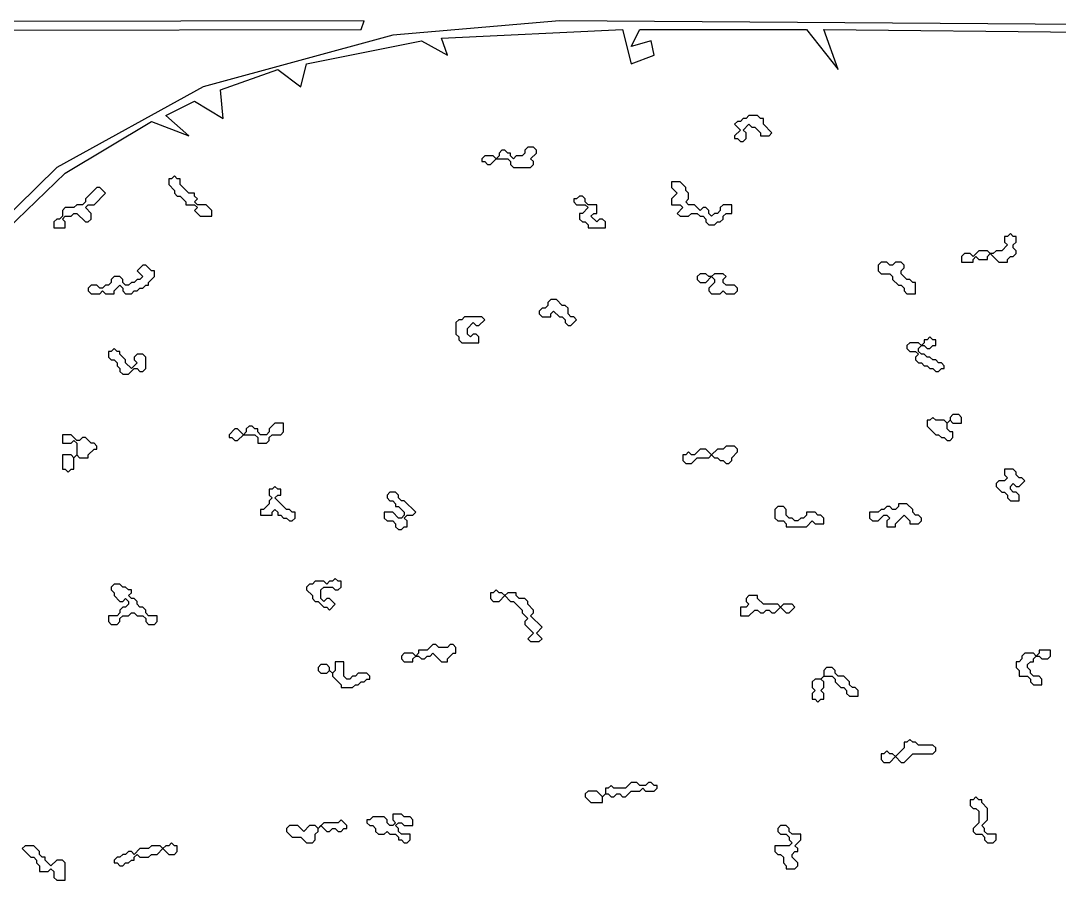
# Model space of a CAD drawing. Extents: x 17 to 323, y -435 to -5.
# Drawn here: x 209.45 to 245.6, y -77.7 to -47.8 of the extents above; entities that cross this region are included whole.
import ezdxf

# ---------------------------------------------------------------- set-up
doc = ezdxf.new("R2010")
doc.units = 0

msp = doc.modelspace()

# ---------------------------------------------------------------- linework, layer by layer
at = {"layer": 'CONTOURS'}
for p, q in [((221.4, -47.8), (174.3, -47.9)), ((221.3, -48.1), (221.4, -47.8)), ((228.2, -47.8), (222.4, -48.3)), ((255.6, -48), (228.2, -47.8)), ((180.5, -48.2), (221.3, -48.1)), ((222.4, -48.3), (215.8, -50.1)), ((224.1, -48.4), (230.4, -48.1)), ((224.3, -49), (224.1, -48.4)), ((230.4, -48.1), (230.7, -49.3)), ((230.7, -48.7), (231, -48.1)), ((231, -48.1), (236.8, -48.1)), ((236.8, -48.1), (237.9, -49.5)), ((237.9, -49.5), (237.4, -48.1)), ((237.4, -48.1), (255.5, -48.3)), ((219.4, -49.3), (223.4, -48.5)), ((223.4, -48.5), (224.3, -49)), ((231.4, -48.5), (230.7, -48.7)), ((231.5, -49), (231.4, -48.5)), ((230.7, -49.3), (231.5, -49)), ((216.4, -50.2), (218.4, -49.5)), ((218.4, -49.5), (219.2, -50.1)), ((219.2, -50.1), (219.4, -49.3)), ((215.8, -50.1), (210.7, -52.9)), ((216.5, -51.2), (216.4, -50.2)), ((214.5, -51.1), (215.5, -50.6)), ((215.5, -50.6), (216.5, -51.2)), ((211, -53.1), (214, -51.3)), ((214, -51.3), (215.3, -51.8)), ((215.3, -51.8), (214.5, -51.1)), ((234.4, -51.3), (234.3, -51.4)), ((234.5, -51.3), (234.4, -51.3)), ((234.6, -51.2), (234.5, -51.3)), ((234.7, -51.2), (234.6, -51.2)), ((234.8, -51.1), (234.7, -51.2)), ((235.1, -51.1), (234.8, -51.1)), ((235.2, -51.2), (235.1, -51.1)), ((235.3, -51.2), (235.2, -51.2)), ((235.3, -51.4), (235.3, -51.2)), ((234.3, -51.4), (234.5, -51.6)), ((234.5, -51.6), (234.3, -51.8)), ((234.6, -51.6), (234.8, -51.4)), ((234.7, -51.7), (234.6, -51.6)), ((234.8, -51.4), (234.9, -51.5)), ((234.9, -51.5), (235, -51.5)), ((235, -51.5), (235.2, -51.7)), ((235.6, -51.7), (235.3, -51.4)), ((234.3, -51.8), (234.3, -51.9)), ((234.3, -51.9), (234.4, -51.9)), ((234.4, -51.9), (234.5, -52)), ((234.5, -52), (234.6, -52)), ((234.6, -52), (234.7, -51.9)), ((234.7, -51.9), (234.7, -51.7)), ((235.2, -51.7), (235.2, -51.8)), ((235.2, -51.8), (235.5, -51.8)), ((235.5, -51.8), (235.6, -51.7)), ((226.2, -52.3), (226.1, -52.4)), ((226.1, -52.4), (226.1, -52.5)), ((226.3, -52.3), (226.2, -52.3)), ((226.4, -52.4), (226.3, -52.3)), ((226.5, -52.4), (226.4, -52.4)), ((226.5, -52.5), (226.5, -52.4)), ((227, -52.4), (226.9, -52.5)), ((227.1, -52.2), (227, -52.3)), ((227, -52.3), (227, -52.4)), ((227.3, -52.2), (227.1, -52.2)), ((227.2, -52.6), (227.4, -52.4)), ((227.4, -52.3), (227.3, -52.2)), ((227.4, -52.4), (227.4, -52.3)), ((225.6, -52.5), (225.5, -52.6)), ((225.5, -52.6), (225.5, -52.7)), ((225.5, -52.7), (225.6, -52.7)), ((225.9, -52.5), (225.6, -52.5)), ((225.6, -52.7), (225.7, -52.8)), ((225.8, -52.8), (226, -52.6)), ((226, -52.6), (225.9, -52.5)), ((226.1, -52.5), (226, -52.6)), ((226, -52.6), (226.4, -52.6)), ((226.4, -52.6), (226.5, -52.7)), ((226.6, -52.6), (226.5, -52.5)), ((226.5, -52.7), (226.5, -52.8)), ((226.7, -52.5), (226.6, -52.6)), ((226.9, -52.5), (226.7, -52.5)), ((227.3, -52.7), (227.2, -52.6)), ((227.3, -52.8), (227.3, -52.7)), ((210.7, -52.9), (204.9, -58.6)), ((205.8, -58.1), (211, -53.1)), ((225.7, -52.8), (225.8, -52.8)), ((226.5, -52.8), (226.6, -52.9)), ((226.6, -52.9), (227.2, -52.9)), ((227.2, -52.9), (227.3, -52.8)), ((214.6, -53.3), (214.6, -53.5)), ((214.7, -53.3), (214.6, -53.3)), ((214.6, -53.5), (214.8, -53.7)), ((214.8, -53.2), (214.7, -53.3)), ((214.9, -53.3), (214.8, -53.2)), ((215, -53.3), (214.9, -53.3)), ((215, -53.5), (215, -53.3)), ((215.3, -53.8), (215, -53.5)), ((232.1, -53.4), (232.1, -53.6)), ((232.4, -53.4), (232.1, -53.4)), ((232.6, -53.6), (232.4, -53.4)), ((212.1, -53.6), (211.7, -54)), ((212, -54.2), (212.4, -53.8)), ((212.2, -53.6), (212.1, -53.6)), ((212.4, -53.8), (212.2, -53.6)), ((214.8, -53.7), (214.8, -53.8)), ((214.8, -53.8), (214.9, -53.9)), ((215.5, -53.8), (215.3, -53.8)), ((215.5, -53.9), (215.5, -53.8)), ((232.1, -53.6), (232.3, -53.8)), ((232.3, -53.8), (232.1, -54)), ((232.6, -53.7), (232.6, -53.6)), ((232.7, -53.8), (232.6, -53.7)), ((232.7, -54), (232.7, -53.8)), ((211.4, -54.2), (211.3, -54.3)), ((211.6, -54.2), (211.4, -54.2)), ((211.7, -54.1), (211.6, -54.2)), ((211.7, -54), (211.7, -54.1)), ((211.7, -54.3), (211.8, -54.2)), ((211.8, -54.2), (212, -54.2)), ((214.9, -53.9), (215, -53.9)), ((215, -53.9), (215.2, -54.1)), ((215.2, -54.1), (215.2, -54.2)), ((215.2, -54.2), (215.5, -54.2)), ((215.6, -54), (215.5, -53.9)), ((215.5, -54.1), (215.6, -54)), ((215.6, -54.2), (215.5, -54.1)), ((215.5, -54.2), (215.6, -54.3)), ((215.9, -54.2), (215.6, -54.2)), ((216.1, -54.4), (215.9, -54.2)), ((228.7, -54), (228.7, -54.1)), ((228.8, -54), (228.7, -54)), ((228.7, -54.1), (228.8, -54.2)), ((228.9, -53.9), (228.8, -54)), ((228.8, -54.2), (229.1, -54.2)), ((229, -53.9), (228.9, -53.9)), ((229.1, -54), (229, -53.9)), ((229.1, -54.1), (229.1, -54)), ((229.2, -54.2), (229.1, -54.1)), ((229.1, -54.2), (229.2, -54.3)), ((229.5, -54.2), (229.2, -54.2)), ((229.5, -54.5), (229.5, -54.2)), ((232.1, -54), (232.1, -54.2)), ((232.1, -54.2), (232.4, -54.2)), ((232.4, -54.2), (232.5, -54.3)), ((232.6, -54.1), (232.7, -54)), ((232.7, -54.2), (232.6, -54.1)), ((232.9, -54.2), (232.7, -54.2)), ((233.1, -54.4), (232.9, -54.2)), ((233.9, -54.2), (233.8, -54.3)), ((234.2, -54.2), (233.9, -54.2)), ((234.2, -54.5), (234.2, -54.2)), ((211, -54.3), (210.9, -54.4)), ((210.9, -54.4), (210.9, -54.6)), ((211.3, -54.3), (211, -54.3)), ((211.2, -54.6), (211.3, -54.5)), ((211.3, -54.5), (211.4, -54.5)), ((211.4, -54.5), (211.7, -54.8)), ((211.9, -54.5), (211.7, -54.3)), ((211.9, -54.7), (211.9, -54.5)), ((215.6, -54.3), (215.5, -54.4)), ((215.5, -54.4), (215.7, -54.6)), ((216.1, -54.6), (216.1, -54.4)), ((229, -54.5), (228.9, -54.5)), ((228.9, -54.5), (228.9, -54.7)), ((229.2, -54.3), (229, -54.5)), ((229.3, -54.6), (229.4, -54.5)), ((229.4, -54.5), (229.5, -54.5)), ((232.5, -54.3), (232.3, -54.5)), ((232.3, -54.5), (232.4, -54.6)), ((232.7, -54.6), (232.8, -54.5)), ((232.8, -54.5), (233, -54.5)), ((233, -54.5), (233.1, -54.6)), ((233.2, -54.3), (233.1, -54.4)), ((233.3, -54.3), (233.2, -54.3)), ((233.4, -54.4), (233.3, -54.3)), ((233.4, -54.5), (233.4, -54.4)), ((233.5, -54.6), (233.4, -54.5)), ((233.6, -54.5), (233.5, -54.6)), ((233.7, -54.5), (233.6, -54.5)), ((233.8, -54.4), (233.7, -54.5)), ((233.8, -54.3), (233.8, -54.4)), ((233.9, -54.6), (234, -54.5)), ((234, -54.5), (234.2, -54.5)), ((210.7, -54.7), (210.6, -54.8)), ((210.6, -54.8), (210.6, -55)), ((210.8, -54.7), (210.7, -54.7)), ((210.9, -54.6), (210.8, -54.7)), ((210.9, -54.7), (211, -54.6)), ((211, -54.8), (210.9, -54.7)), ((211, -54.6), (211.2, -54.6)), ((211, -55), (211, -54.8)), ((211.7, -54.8), (211.8, -54.8)), ((211.8, -54.8), (211.9, -54.7)), ((215.7, -54.6), (216.1, -54.6)), ((228.9, -54.7), (229, -54.8)), ((229, -54.8), (229.1, -54.8)), ((229.1, -54.8), (229.2, -54.9)), ((229.2, -54.9), (229.2, -55)), ((229.5, -54.8), (229.3, -54.6)), ((229.6, -54.7), (229.5, -54.8)), ((229.7, -54.7), (229.6, -54.7)), ((229.8, -54.8), (229.7, -54.7)), ((229.8, -55), (229.8, -54.8)), ((232.4, -54.6), (232.7, -54.6)), ((233.1, -54.6), (233.2, -54.6)), ((233.2, -54.6), (233.3, -54.7)), ((233.3, -54.7), (233.3, -54.8)), ((233.3, -54.8), (233.4, -54.9)), ((233.4, -54.9), (233.6, -54.9)), ((233.6, -54.9), (233.7, -54.8)), ((233.7, -54.8), (233.8, -54.8)), ((233.8, -54.8), (233.9, -54.7)), ((233.9, -54.7), (233.9, -54.6)), ((210.6, -55), (211, -55)), ((229.2, -55), (229.8, -55)), ((243.8, -55.3), (243.7, -55.3)), ((243.7, -55.3), (243.7, -55.5)), ((243.9, -55.2), (243.8, -55.3)), ((244, -55.3), (243.9, -55.2)), ((244.1, -55.3), (244, -55.3)), ((244.1, -55.5), (244.1, -55.3)), ((243.8, -55.6), (243.6, -55.8)), ((243.7, -55.5), (243.8, -55.6)), ((244, -55.6), (244.1, -55.5)), ((244, -55.7), (244, -55.6)), ((242.3, -55.9), (242.2, -56)), ((242.2, -56), (242.2, -56.2)), ((242.5, -55.9), (242.3, -55.9)), ((242.6, -56), (242.5, -55.9)), ((242.8, -55.8), (242.6, -56)), ((242.6, -56.1), (242.7, -56)), ((242.7, -56), (242.8, -56.1)), ((243.1, -55.8), (242.8, -55.8)), ((243.2, -55.9), (243.1, -55.8)), ((243.1, -56), (243.2, -55.9)), ((243.1, -56.1), (243.1, -56)), ((243.3, -55.9), (243.2, -55.9)), ((243.2, -55.9), (243.5, -56.2)), ((243.4, -55.8), (243.3, -55.9)), ((243.6, -55.8), (243.4, -55.8)), ((243.8, -56.1), (243.9, -56)), ((243.9, -56), (244, -56)), ((244.1, -55.8), (244, -55.7)), ((244, -56), (244.1, -55.9)), ((244.1, -55.9), (244.1, -55.8)), ((213.7, -56.3), (213.5, -56.5)), ((213.8, -56.3), (213.7, -56.3)), ((214, -56.5), (213.8, -56.3)), ((239.4, -56.2), (239.3, -56.3)), ((239.3, -56.3), (239.3, -56.5)), ((239.6, -56.2), (239.4, -56.2)), ((239.7, -56.3), (239.6, -56.2)), ((239.8, -56.3), (239.7, -56.3)), ((239.9, -56.2), (239.8, -56.3)), ((240.1, -56.2), (239.9, -56.2)), ((240.2, -56.3), (240.1, -56.2)), ((240.2, -56.4), (240.2, -56.3)), ((242.2, -56.2), (242.6, -56.2)), ((242.6, -56.2), (242.6, -56.1)), ((242.8, -56.1), (243.1, -56.1)), ((243.5, -56.2), (243.8, -56.2)), ((243.8, -56.2), (243.8, -56.1)), ((212.7, -56.7), (212.6, -56.8)), ((212.9, -56.7), (212.7, -56.7)), ((213, -56.8), (212.9, -56.7)), ((213.5, -56.5), (213.7, -56.7)), ((213.7, -56.7), (213.6, -56.8)), ((213.9, -56.9), (214.1, -56.7)), ((214.1, -56.5), (214, -56.5)), ((214.1, -56.7), (214.1, -56.5)), ((233.1, -56.6), (233, -56.7)), ((233, -56.7), (233, -56.8)), ((233.3, -56.6), (233.1, -56.6)), ((233.4, -56.7), (233.3, -56.6)), ((233.3, -56.9), (233.5, -56.7)), ((233.5, -56.7), (233.4, -56.7)), ((233.6, -56.6), (233.5, -56.7)), ((233.5, -56.7), (233.6, -56.8)), ((233.9, -56.6), (233.6, -56.6)), ((234, -56.7), (233.9, -56.6)), ((233.9, -56.8), (234, -56.7)), ((239.3, -56.5), (239.4, -56.6)), ((239.4, -56.6), (239.7, -56.6)), ((239.7, -56.6), (239.8, -56.7)), ((239.8, -56.7), (239.8, -56.8)), ((240.1, -56.5), (240.2, -56.4)), ((240.1, -56.6), (240.1, -56.5)), ((240.3, -56.8), (240.1, -56.6)), ((211.9, -57), (211.8, -57.1)), ((211.8, -57.1), (211.8, -57.2)), ((212.1, -57), (211.9, -57)), ((212.2, -57.1), (212.1, -57)), ((212.3, -57.1), (212.2, -57.1)), ((212.4, -57), (212.3, -57.1)), ((212.5, -57), (212.4, -57)), ((212.6, -56.9), (212.5, -57)), ((212.6, -56.8), (212.6, -56.9)), ((212.7, -57.2), (212.9, -57)), ((212.9, -57), (213, -57.1)), ((213, -56.9), (213, -56.8)), ((213.1, -57), (213, -56.9)), ((213, -57.1), (213, -57.2)), ((213.2, -57), (213.1, -57)), ((213.3, -56.9), (213.2, -57)), ((213.4, -56.9), (213.3, -56.9)), ((213.5, -56.8), (213.4, -56.9)), ((213.6, -56.8), (213.5, -56.8)), ((213.5, -57.2), (213.6, -57.1)), ((213.6, -57.1), (213.7, -57.1)), ((213.7, -57.1), (213.8, -57)), ((213.8, -57), (213.9, -57)), ((213.9, -57), (213.9, -56.9)), ((233, -56.8), (233.1, -56.9)), ((233.1, -56.9), (233.3, -56.9)), ((233.6, -56.9), (233.4, -57.1)), ((233.4, -57.1), (233.4, -57.2)), ((233.6, -56.8), (233.6, -56.9)), ((233.9, -56.9), (233.9, -56.8)), ((234, -57), (233.9, -56.9)), ((234.3, -57), (234, -57)), ((234.4, -57.1), (234.3, -57)), ((234.4, -57.2), (234.4, -57.1)), ((239.8, -56.8), (240, -57)), ((240, -57), (240.1, -57)), ((240.1, -57), (240.2, -57.1)), ((240.2, -57.1), (240.2, -57.2)), ((240.4, -56.8), (240.3, -56.8)), ((240.5, -56.9), (240.4, -56.8)), ((240.6, -56.9), (240.5, -56.9)), ((240.6, -57.3), (240.6, -56.9)), ((211.8, -57.2), (211.9, -57.3)), ((211.9, -57.3), (212.2, -57.3)), ((212.2, -57.3), (212.3, -57.2)), ((212.3, -57.2), (212.4, -57.3)), ((212.4, -57.3), (212.7, -57.3)), ((212.7, -57.3), (212.7, -57.2)), ((213, -57.2), (213.1, -57.3)), ((213.1, -57.3), (213.3, -57.3)), ((213.3, -57.3), (213.4, -57.2)), ((213.4, -57.2), (213.5, -57.2)), ((233.4, -57.2), (233.5, -57.3)), ((233.5, -57.3), (233.8, -57.3)), ((233.8, -57.3), (233.9, -57.2)), ((233.9, -57.2), (234, -57.3)), ((234, -57.3), (234.3, -57.3)), ((234.3, -57.3), (234.4, -57.2)), ((240.2, -57.2), (240.3, -57.3)), ((240.3, -57.3), (240.6, -57.3)), ((227.6, -57.8), (227.5, -57.9)), ((227.7, -57.8), (227.6, -57.8)), ((227.8, -57.7), (227.7, -57.8)), ((227.9, -57.5), (227.8, -57.6)), ((227.8, -57.6), (227.8, -57.7)), ((228.1, -57.5), (227.9, -57.5)), ((228.3, -57.7), (228.1, -57.5)), ((228.4, -57.7), (228.3, -57.7)), ((228.5, -57.8), (228.4, -57.7)), ((228.5, -58), (228.5, -57.8)), ((224.7, -58.2), (224.6, -58.3)), ((224.8, -58.2), (224.7, -58.2)), ((224.9, -58.1), (224.8, -58.2)), ((225.5, -58.1), (224.9, -58.1)), ((225.4, -58.4), (225.6, -58.2)), ((225.6, -58.2), (225.5, -58.1)), ((227.5, -57.9), (227.5, -58)), ((227.5, -58), (227.6, -58.1)), ((227.6, -58.1), (227.9, -58.1)), ((227.9, -58), (228, -57.9)), ((227.9, -58.1), (227.9, -58)), ((228, -57.9), (228.2, -58.1)), ((228.2, -58.1), (228.3, -58.1)), ((228.3, -58.1), (228.4, -58.2)), ((228.4, -58.2), (228.4, -58.3)), ((228.6, -58.1), (228.5, -58)), ((228.7, -58.1), (228.6, -58.1)), ((228.6, -58.4), (228.8, -58.2)), ((228.8, -58.2), (228.7, -58.1)), ((224.6, -58.3), (224.6, -58.7)), ((225, -58.5), (225.2, -58.3)), ((225, -58.7), (225, -58.5)), ((225.2, -58.3), (225.3, -58.4)), ((225.3, -58.4), (225.4, -58.4)), ((228.4, -58.3), (228.5, -58.4)), ((228.5, -58.4), (228.6, -58.4)), ((224.6, -58.7), (224.7, -58.8)), ((224.7, -58.8), (224.7, -58.9)), ((224.7, -58.9), (224.8, -59)), ((225.1, -58.8), (225, -58.7)), ((225.2, -58.7), (225.1, -58.8)), ((225.3, -58.7), (225.2, -58.7)), ((225.4, -58.8), (225.3, -58.7)), ((225.4, -59), (225.4, -58.8)), ((241, -58.9), (240.9, -58.9)), ((240.9, -58.9), (240.9, -59)), ((241.1, -58.8), (241, -58.9)), ((241.2, -58.9), (241.1, -58.8)), ((241.3, -58.9), (241.2, -58.9)), ((241.3, -59.1), (241.3, -58.9)), ((212.7, -59.2), (212.6, -59.3)), ((212.8, -59.3), (212.7, -59.2)), ((224.8, -59), (225.4, -59)), ((240.4, -59), (240.3, -59.1)), ((240.3, -59.1), (240.3, -59.2)), ((240.3, -59.2), (240.4, -59.3)), ((240.7, -59), (240.4, -59)), ((240.8, -59.1), (240.7, -59)), ((240.7, -59.2), (240.8, -59.1)), ((240.7, -59.3), (240.7, -59.2)), ((240.9, -59), (240.8, -59.1)), ((240.8, -59.1), (240.9, -59.1)), ((240.9, -59.1), (241, -59.2)), ((241, -59.2), (241.1, -59.2)), ((241.1, -59.2), (241.2, -59.1)), ((241.2, -59.1), (241.3, -59.1)), ((212.5, -59.3), (212.5, -59.5)), ((212.6, -59.3), (212.5, -59.3)), ((212.5, -59.5), (212.6, -59.6)), ((212.6, -59.6), (212.7, -59.6)), ((212.7, -59.6), (212.8, -59.7)), ((212.9, -59.3), (212.8, -59.3)), ((212.9, -59.4), (212.9, -59.3)), ((213.1, -59.6), (212.9, -59.4)), ((213.1, -59.7), (213.1, -59.6)), ((213.5, -59.4), (213.4, -59.5)), ((213.4, -59.5), (213.4, -59.6)), ((213.4, -59.6), (213.5, -59.7)), ((213.7, -59.4), (213.5, -59.4)), ((213.8, -59.5), (213.7, -59.4)), ((213.8, -59.9), (213.8, -59.5)), ((240.4, -59.3), (240.6, -59.3)), ((240.6, -59.3), (240.7, -59.4)), ((240.7, -59.4), (240.6, -59.5)), ((240.6, -59.5), (240.6, -59.6)), ((240.6, -59.6), (240.7, -59.7)), ((240.8, -59.4), (240.7, -59.3)), ((240.9, -59.4), (240.8, -59.4)), ((241, -59.5), (240.9, -59.4)), ((241.1, -59.5), (241, -59.5)), ((241.2, -59.6), (241.1, -59.5)), ((241.3, -59.6), (241.2, -59.6)), ((241.4, -59.7), (241.3, -59.6)), ((212.8, -59.7), (212.8, -59.8)), ((212.8, -59.8), (212.9, -59.9)), ((212.9, -59.9), (212.9, -60)), ((212.9, -60), (213, -60.1)), ((213.3, -59.9), (213.1, -59.7)), ((213.2, -60.1), (213.4, -59.9)), ((213.5, -59.7), (213.3, -59.9)), ((213.4, -59.9), (213.5, -59.9)), ((213.5, -59.9), (213.6, -60)), ((213.6, -60), (213.7, -60)), ((213.7, -60), (213.8, -59.9)), ((240.7, -59.7), (240.8, -59.7)), ((240.8, -59.7), (240.9, -59.8)), ((240.9, -59.8), (241, -59.8)), ((241, -59.8), (241.1, -59.9)), ((241.1, -59.9), (241.2, -59.9)), ((241.2, -59.9), (241.3, -60)), ((241.3, -60), (241.4, -60)), ((241.5, -59.7), (241.4, -59.7)), ((241.4, -60), (241.5, -59.9)), ((241.6, -59.8), (241.5, -59.7)), ((241.5, -59.9), (241.6, -59.9)), ((241.6, -59.9), (241.6, -59.8)), ((213, -60.1), (213.2, -60.1)), ((218.3, -61.8), (218.1, -62)), ((218.6, -61.8), (218.3, -61.8)), ((218.6, -62.1), (218.6, -61.8)), ((241.1, -61.7), (241, -61.7)), ((241, -61.7), (241, -61.9)), ((241.2, -61.6), (241.1, -61.7)), ((241.3, -61.7), (241.2, -61.6)), ((241.6, -61.7), (241.3, -61.7)), ((241.7, -61.8), (241.6, -61.7)), ((241.8, -61.7), (241.7, -61.8)), ((241.7, -61.8), (241.8, -61.7)), ((241.7, -62), (241.7, -61.8)), ((241.9, -61.5), (241.8, -61.6)), ((241.8, -61.6), (241.8, -61.7)), ((241.8, -61.7), (241.9, -61.8)), ((242.1, -61.5), (241.9, -61.5)), ((241.9, -61.8), (242.2, -61.8)), ((242.2, -61.6), (242.1, -61.5)), ((242.2, -61.8), (242.2, -61.6)), ((216.9, -62), (216.7, -62.2)), ((217, -62), (216.9, -62)), ((217.2, -62.2), (217, -62)), ((217.3, -62.1), (217.2, -62.2)), ((217.4, -61.9), (217.3, -62)), ((217.3, -62), (217.3, -62.1)), ((217.5, -61.9), (217.4, -61.9)), ((217.6, -62), (217.5, -61.9)), ((217.7, -62), (217.6, -62)), ((217.7, -62.1), (217.7, -62)), ((217.8, -62.2), (217.7, -62.1)), ((218.1, -62.1), (218, -62.2)), ((218.1, -62), (218.1, -62.1)), ((218.5, -62.2), (218.6, -62.1)), ((241, -61.9), (241.3, -62.2)), ((241.8, -62.1), (241.7, -62)), ((241.9, -62.1), (241.8, -62.1)), ((241.9, -62.3), (241.9, -62.1)), ((211.2, -62.2), (210.9, -62.2)), ((210.9, -62.2), (210.9, -62.5)), ((210.9, -62.5), (211.2, -62.5)), ((211.4, -62.4), (211.2, -62.2)), ((211.2, -62.5), (211.3, -62.4)), ((211.3, -62.4), (211.4, -62.5)), ((211.5, -62.4), (211.4, -62.4)), ((211.4, -62.5), (211.4, -62.9)), ((211.6, -62.3), (211.5, -62.4)), ((211.7, -62.3), (211.6, -62.3)), ((211.9, -62.5), (211.7, -62.3)), ((212, -62.5), (211.9, -62.5)), ((212.1, -62.6), (212, -62.5)), ((216.7, -62.2), (216.7, -62.3)), ((216.7, -62.3), (216.8, -62.3)), ((216.8, -62.3), (216.9, -62.4)), ((216.9, -62.4), (217, -62.4)), ((217, -62.4), (217.2, -62.2)), ((217.2, -62.2), (217.6, -62.2)), ((217.6, -62.2), (217.7, -62.3)), ((217.7, -62.3), (217.7, -62.5)), ((217.7, -62.5), (218, -62.5)), ((218, -62.2), (217.8, -62.2)), ((218, -62.5), (218.1, -62.4)), ((218.1, -62.3), (218.2, -62.2)), ((218.1, -62.4), (218.1, -62.3)), ((218.2, -62.2), (218.5, -62.2)), ((241.3, -62.2), (241.4, -62.2)), ((241.4, -62.2), (241.5, -62.3)), ((241.5, -62.3), (241.6, -62.3)), ((241.6, -62.3), (241.7, -62.4)), ((241.7, -62.4), (241.8, -62.4)), ((241.8, -62.4), (241.9, -62.3)), ((211.2, -62.9), (210.9, -62.9)), ((210.9, -62.9), (210.9, -63.4)), ((211.3, -63), (211.2, -62.9)), ((211.4, -62.9), (211.3, -63)), ((211.3, -63), (211.4, -62.9)), ((211.4, -62.9), (211.5, -63)), ((211.8, -62.9), (212, -62.7)), ((211.8, -63), (211.8, -62.9)), ((212, -62.7), (212.1, -62.7)), ((212.1, -62.7), (212.1, -62.6)), ((232.6, -62.9), (232.5, -62.9)), ((232.5, -62.9), (232.5, -63.1)), ((232.7, -62.8), (232.6, -62.9)), ((232.8, -62.9), (232.7, -62.8)), ((232.9, -62.9), (232.8, -62.9)), ((233.1, -62.7), (232.9, -62.9)), ((233.3, -62.7), (233.1, -62.7)), ((233.5, -62.9), (233.3, -62.7)), ((233.4, -63), (233.5, -62.9)), ((233.7, -62.7), (233.5, -62.9)), ((233.5, -62.9), (233.6, -63)), ((233.9, -62.7), (233.7, -62.7)), ((234, -62.6), (233.9, -62.7)), ((234.3, -62.6), (234, -62.6)), ((234.2, -63), (234.4, -62.8)), ((234.4, -62.7), (234.3, -62.6)), ((234.4, -62.8), (234.4, -62.7)), ((211.3, -63.4), (211.3, -63)), ((211.5, -63), (211.8, -63)), ((232.5, -63.1), (232.6, -63.2)), ((232.6, -63.2), (232.8, -63.2)), ((232.8, -63.2), (233, -63)), ((233, -63), (233.4, -63)), ((233.6, -63), (233.7, -63)), ((233.7, -63), (233.8, -63.1)), ((233.8, -63.1), (233.9, -63.1)), ((233.9, -63.1), (234, -63.2)), ((234, -63.2), (234.1, -63.2)), ((234.1, -63.2), (234.2, -63.1)), ((234.2, -63.1), (234.2, -63)), ((210.9, -63.4), (211, -63.4)), ((211, -63.4), (211.1, -63.5)), ((211.1, -63.5), (211.2, -63.4)), ((211.2, -63.4), (211.3, -63.4)), ((243.7, -63.4), (243.7, -63.6)), ((244, -63.4), (243.7, -63.4)), ((243.7, -63.6), (243.8, -63.7)), ((244.1, -63.5), (244, -63.4)), ((244.1, -63.6), (244.1, -63.5)), ((244.2, -63.7), (244.1, -63.6)), ((243.5, -63.8), (243.4, -63.9)), ((243.4, -63.9), (243.4, -64)), ((243.7, -63.8), (243.5, -63.8)), ((243.8, -63.7), (243.7, -63.8)), ((243.9, -64), (244, -63.9)), ((244, -63.9), (244.1, -64)), ((244.3, -63.7), (244.2, -63.7)), ((244.2, -64), (244.4, -63.8)), ((244.4, -63.8), (244.3, -63.7)), ((218.1, -64.1), (218.1, -64.3)), ((218.2, -64.1), (218.1, -64.1)), ((218.1, -64.3), (218.2, -64.4)), ((218.3, -64), (218.2, -64.1)), ((218.4, -64.1), (218.3, -64)), ((218.3, -64.4), (218.4, -64.3)), ((218.5, -64.1), (218.4, -64.1)), ((218.4, -64.3), (218.5, -64.3)), ((218.5, -64.3), (218.5, -64.1)), ((222.3, -64.2), (222.2, -64.3)), ((222.2, -64.3), (222.2, -64.4)), ((222.5, -64.2), (222.3, -64.2)), ((222.6, -64.3), (222.5, -64.2)), ((222.6, -64.4), (222.6, -64.3)), ((243.4, -64), (243.6, -64.2)), ((243.6, -64.2), (243.7, -64.2)), ((243.7, -64.2), (243.8, -64.3)), ((243.8, -64.3), (243.8, -64.4)), ((243.9, -64.1), (243.9, -64)), ((244, -64.2), (243.9, -64.1)), ((244.1, -64.2), (244, -64.2)), ((244.1, -64), (244.2, -64)), ((244.2, -64.3), (244.1, -64.2)), ((244.2, -64.5), (244.2, -64.3)), ((218.1, -64.6), (217.9, -64.8)), ((218.2, -64.4), (218.1, -64.5)), ((218.1, -64.5), (218.1, -64.6)), ((218.7, -64.8), (218.3, -64.4)), ((222.2, -64.4), (222.3, -64.5)), ((222.3, -64.5), (222.4, -64.5)), ((222.4, -64.5), (222.5, -64.6)), ((222.5, -64.6), (222.5, -64.7)), ((222.5, -64.7), (222.6, -64.7)), ((222.7, -64.5), (222.6, -64.4)), ((222.6, -64.7), (222.8, -64.9)), ((222.8, -64.5), (222.7, -64.5)), ((223.2, -64.9), (222.8, -64.5)), ((235.8, -64.7), (235.7, -64.8)), ((236, -64.7), (235.8, -64.7)), ((236.1, -64.8), (236, -64.7)), ((239.6, -64.7), (239.5, -64.8)), ((239.7, -64.7), (239.6, -64.7)), ((239.8, -64.8), (239.7, -64.7)), ((240, -64.7), (239.9, -64.8)), ((240.3, -64.6), (240, -64.6)), ((240, -64.6), (240, -64.7)), ((240.5, -64.8), (240.3, -64.6)), ((243.8, -64.4), (243.9, -64.5)), ((243.9, -64.5), (244.2, -64.5)), ((217.9, -64.8), (217.8, -64.8)), ((217.8, -64.8), (217.8, -65)), ((217.8, -65), (218.2, -65)), ((218.2, -64.9), (218.3, -64.8)), ((218.2, -65), (218.2, -64.9)), ((218.3, -64.8), (218.4, -64.9)), ((218.4, -64.9), (218.4, -65)), ((218.4, -65), (218.5, -65)), ((218.5, -65), (218.6, -65.1)), ((218.8, -64.8), (218.7, -64.8)), ((218.9, -64.9), (218.8, -64.8)), ((219, -64.9), (218.9, -64.9)), ((219, -65.1), (219, -64.9)), ((222.4, -64.9), (222.1, -64.9)), ((222.1, -64.9), (222.1, -65.1)), ((222.6, -65.1), (222.4, -64.9)), ((222.8, -65), (222.7, -65.1)), ((222.8, -64.9), (222.8, -65)), ((222.8, -65.1), (222.9, -65)), ((222.9, -65), (223.1, -65)), ((223.1, -65), (223.2, -64.9)), ((235.7, -64.8), (235.7, -65.1)), ((236.1, -65), (236.1, -64.8)), ((236.2, -65.1), (236.1, -65)), ((236.8, -65), (236.7, -65.1)), ((237.1, -64.9), (236.8, -64.9)), ((236.8, -64.9), (236.8, -65)), ((237.2, -65), (237.1, -64.9)), ((237.3, -65), (237.2, -65)), ((237.4, -65.1), (237.3, -65)), ((239.3, -64.9), (239, -64.9)), ((239, -64.9), (239, -65.1)), ((239.4, -64.8), (239.3, -64.9)), ((239.3, -65.2), (239.5, -65)), ((239.5, -64.8), (239.4, -64.8)), ((239.5, -65), (239.6, -65)), ((239.6, -65), (239.7, -65.1)), ((239.9, -64.8), (239.8, -64.8)), ((239.9, -65.3), (240.2, -65)), ((240.2, -65), (240.4, -65.2)), ((240.5, -64.9), (240.5, -64.8)), ((240.6, -65), (240.5, -64.9)), ((240.7, -65), (240.6, -65)), ((240.8, -65.1), (240.7, -65)), ((218.6, -65.1), (218.7, -65.1)), ((218.7, -65.1), (218.8, -65.2)), ((218.8, -65.2), (218.9, -65.2)), ((218.9, -65.2), (219, -65.1)), ((222.1, -65.1), (222.2, -65.2)), ((222.2, -65.2), (222.4, -65.2)), ((222.4, -65.2), (222.5, -65.3)), ((222.5, -65.3), (222.5, -65.4)), ((222.5, -65.4), (222.6, -65.5)), ((222.7, -65.1), (222.6, -65.1)), ((222.7, -65.5), (222.8, -65.4)), ((222.9, -65.2), (222.8, -65.1)), ((222.8, -65.4), (222.9, -65.4)), ((222.9, -65.4), (222.9, -65.2)), ((235.7, -65.1), (235.8, -65.2)), ((235.8, -65.2), (236, -65.2)), ((236, -65.2), (236.1, -65.3)), ((236.1, -65.3), (236.1, -65.4)), ((236.1, -65.4), (236.8, -65.4)), ((236.3, -65.1), (236.2, -65.1)), ((236.4, -65.2), (236.3, -65.1)), ((236.5, -65.2), (236.4, -65.2)), ((236.6, -65.1), (236.5, -65.2)), ((236.7, -65.1), (236.6, -65.1)), ((236.8, -65.4), (237, -65.2)), ((237, -65.2), (237.1, -65.3)), ((237.1, -65.3), (237.4, -65.3)), ((237.4, -65.3), (237.4, -65.1)), ((239, -65.1), (239.1, -65.2)), ((239.1, -65.2), (239.3, -65.2)), ((239.7, -65.1), (239.6, -65.2)), ((239.6, -65.2), (239.6, -65.4)), ((239.6, -65.4), (239.9, -65.4)), ((239.9, -65.4), (239.9, -65.3)), ((240.4, -65.2), (240.4, -65.3)), ((240.4, -65.3), (240.7, -65.3)), ((240.7, -65.3), (240.8, -65.2)), ((240.8, -65.2), (240.8, -65.1)), ((222.6, -65.5), (222.7, -65.5)), ((220.4, -67.2), (220.3, -67.3)), ((220.5, -67.3), (220.4, -67.2)), ((212.7, -67.4), (212.6, -67.5)), ((212.6, -67.5), (212.6, -67.6)), ((212.6, -67.6), (212.7, -67.7)), ((212.9, -67.4), (212.7, -67.4)), ((213, -67.5), (212.9, -67.4)), ((213.1, -67.5), (213, -67.5)), ((213.2, -67.6), (213.1, -67.5)), ((213.3, -67.6), (213.2, -67.6)), ((213.3, -67.7), (213.3, -67.6)), ((219.5, -67.4), (219.4, -67.5)), ((219.4, -67.5), (219.4, -67.6)), ((219.4, -67.6), (219.6, -67.8)), ((219.6, -67.4), (219.5, -67.4)), ((219.7, -67.3), (219.6, -67.4)), ((220, -67.3), (219.7, -67.3)), ((219.9, -67.6), (220, -67.5)), ((219.9, -67.9), (219.9, -67.6)), ((220.1, -67.4), (220, -67.3)), ((220, -67.5), (220.3, -67.5)), ((220.2, -67.3), (220.1, -67.4)), ((220.3, -67.3), (220.2, -67.3)), ((220.3, -67.5), (220.4, -67.6)), ((220.4, -67.6), (220.5, -67.6)), ((220.6, -67.3), (220.5, -67.3)), ((220.5, -67.6), (220.6, -67.5)), ((220.6, -67.5), (220.6, -67.3)), ((226, -67.6), (225.9, -67.7)), ((226.1, -67.7), (226, -67.6)), ((212.7, -67.7), (212.7, -67.8)), ((212.7, -67.8), (212.9, -68)), ((213, -68), (213.1, -67.9)), ((213.1, -67.9), (213.2, -68)), ((213.2, -67.8), (213.3, -67.7)), ((213.3, -67.9), (213.2, -67.8)), ((213.4, -67.9), (213.3, -67.9)), ((213.5, -68), (213.4, -67.9)), ((219.6, -67.8), (219.6, -67.9)), ((219.6, -67.9), (219.7, -68)), ((220, -68), (219.9, -67.9)), ((220.1, -67.9), (220, -68)), ((220.2, -67.9), (220.1, -67.9)), ((220.4, -68.1), (220.2, -67.9)), ((225.8, -67.7), (225.8, -67.9)), ((225.9, -67.7), (225.8, -67.7)), ((225.8, -67.9), (225.9, -68)), ((226.2, -67.7), (226.1, -67.7)), ((226.1, -68), (226.3, -67.8)), ((226.3, -67.8), (226.2, -67.7)), ((226.4, -67.7), (226.3, -67.8)), ((226.3, -67.8), (226.5, -68)), ((226.7, -67.7), (226.4, -67.7)), ((226.7, -67.8), (226.7, -67.7)), ((226.8, -67.9), (226.7, -67.8)), ((227, -67.9), (226.8, -67.9)), ((227.1, -68), (227, -67.9)), ((234.8, -67.8), (234.7, -67.9)), ((234.7, -67.9), (234.7, -68)), ((235.1, -67.8), (234.8, -67.8)), ((235.1, -67.9), (235.1, -67.8)), ((235.3, -68.1), (235.1, -67.9)), ((212.9, -68), (213, -68)), ((213, -68.2), (212.9, -68.3)), ((212.9, -68.3), (212.9, -68.4)), ((213.1, -68.2), (213, -68.2)), ((213.2, -68.1), (213.1, -68.2)), ((213.2, -68), (213.2, -68.1)), ((213.5, -68.1), (213.5, -68)), ((213.6, -68.2), (213.5, -68.1)), ((213.7, -68.2), (213.6, -68.2)), ((213.8, -68.3), (213.7, -68.2)), ((213.8, -68.4), (213.8, -68.3)), ((219.7, -68), (219.8, -68)), ((219.8, -68), (220, -68.2)), ((220, -68.2), (220.1, -68.2)), ((220.1, -68.2), (220.2, -68.3)), ((220.2, -68.3), (220.4, -68.1)), ((225.9, -68), (226.1, -68)), ((226.5, -68), (226.6, -68)), ((226.6, -68), (226.9, -68.3)), ((226.9, -68.3), (226.9, -68.4)), ((227.1, -68.1), (227.1, -68)), ((227.3, -68.3), (227.1, -68.1)), ((227.3, -68.4), (227.3, -68.3)), ((234.7, -68.2), (234.5, -68.2)), ((234.5, -68.2), (234.5, -68.5)), ((234.7, -68), (234.8, -68.1)), ((234.8, -68.1), (234.7, -68.2)), ((234.8, -68.5), (235, -68.3)), ((235, -68.3), (235.1, -68.3)), ((235.1, -68.3), (235.2, -68.4)), ((235.8, -68.1), (235.3, -68.1)), ((235.3, -68.4), (235.4, -68.3)), ((235.4, -68.3), (235.5, -68.3)), ((235.5, -68.3), (235.6, -68.4)), ((235.7, -68.4), (235.9, -68.2)), ((235.9, -68.2), (235.8, -68.1)), ((236, -68.1), (235.9, -68.2)), ((235.9, -68.2), (236.1, -68.4)), ((236.3, -68.1), (236, -68.1)), ((236.2, -68.4), (236.4, -68.2)), ((236.4, -68.2), (236.3, -68.1)), ((212.8, -68.5), (212.5, -68.5)), ((212.5, -68.5), (212.5, -68.7)), ((212.9, -68.4), (212.8, -68.5)), ((212.9, -68.6), (213, -68.5)), ((212.9, -68.7), (212.9, -68.6)), ((213, -68.5), (213.2, -68.5)), ((213.2, -68.5), (213.3, -68.4)), ((213.3, -68.4), (213.4, -68.4)), ((213.4, -68.4), (213.5, -68.5)), ((213.5, -68.5), (213.7, -68.5)), ((213.7, -68.5), (213.8, -68.6)), ((213.9, -68.5), (213.8, -68.4)), ((213.8, -68.6), (213.8, -68.7)), ((214.2, -68.5), (213.9, -68.5)), ((214.2, -68.7), (214.2, -68.5)), ((226.9, -68.4), (227.1, -68.6)), ((227.1, -68.6), (227, -68.7)), ((227.2, -68.5), (227.3, -68.4)), ((227.6, -68.9), (227.2, -68.5)), ((234.5, -68.5), (234.8, -68.5)), ((235.2, -68.4), (235.3, -68.4)), ((235.6, -68.4), (235.7, -68.4)), ((236.1, -68.4), (236.2, -68.4)), ((212.5, -68.7), (212.6, -68.8)), ((212.6, -68.8), (212.8, -68.8)), ((212.8, -68.8), (212.9, -68.7)), ((213.8, -68.7), (213.9, -68.8)), ((213.9, -68.8), (214.1, -68.8)), ((214.1, -68.8), (214.2, -68.7)), ((227, -68.7), (227, -68.8)), ((227, -68.8), (227.3, -69.1)), ((227.4, -69.1), (227.6, -68.9)), ((227.3, -69.1), (227.1, -69.3)), ((227.1, -69.3), (227.2, -69.4)), ((227.2, -69.4), (227.5, -69.4)), ((227.6, -69.3), (227.4, -69.1)), ((227.5, -69.4), (227.6, -69.3)), ((223.6, -69.7), (223.3, -69.7)), ((223.3, -69.7), (223.3, -69.8)), ((223.8, -69.5), (223.6, -69.7)), ((223.9, -69.5), (223.8, -69.5)), ((224, -69.6), (223.9, -69.5)), ((224.3, -69.6), (224, -69.6)), ((224.4, -69.5), (224.3, -69.6)), ((224.5, -69.5), (224.4, -69.5)), ((224.6, -69.6), (224.5, -69.5)), ((224.6, -69.8), (224.6, -69.6)), ((245.3, -69.7), (244.9, -69.7)), ((244.9, -69.7), (244.9, -69.8)), ((245.3, -69.9), (245.3, -69.7)), ((220.7, -70.1), (220.4, -70.1)), ((220.4, -70.1), (220.4, -70.4)), ((220.7, -70.6), (220.7, -70.1)), ((222.8, -69.8), (222.7, -69.9)), ((222.7, -69.9), (222.7, -70)), ((222.7, -70), (222.8, -70.1)), ((223.1, -69.8), (222.8, -69.8)), ((222.8, -70.1), (223.1, -70.1)), ((223.2, -69.9), (223.1, -69.8)), ((223.1, -70), (223.2, -69.9)), ((223.1, -70.1), (223.1, -70)), ((223.3, -69.8), (223.2, -69.9)), ((223.2, -69.9), (223.3, -69.9)), ((223.3, -69.9), (223.4, -70)), ((223.4, -70), (223.5, -70)), ((223.5, -70), (223.6, -69.9)), ((223.6, -69.9), (223.7, -69.9)), ((223.7, -69.9), (223.8, -69.8)), ((223.8, -69.8), (224.1, -70.1)), ((224.1, -70.1), (224.3, -70.1)), ((224.3, -70), (224.5, -69.8)), ((224.3, -70.1), (224.3, -70)), ((224.5, -69.8), (224.6, -69.8)), ((244.2, -70.1), (244.1, -70.1)), ((244.1, -70.1), (244.1, -70.3)), ((244.3, -70), (244.2, -70.1)), ((244.4, -69.8), (244.3, -69.9)), ((244.3, -69.9), (244.3, -70)), ((244.7, -69.8), (244.4, -69.8)), ((244.5, -70.2), (244.6, -70.1)), ((244.6, -70.1), (244.7, -70.1)), ((244.8, -69.9), (244.7, -69.8)), ((244.7, -70), (244.8, -69.9)), ((244.7, -70.1), (244.7, -70)), ((244.9, -69.8), (244.8, -69.9)), ((244.8, -69.9), (244.9, -69.9)), ((244.9, -69.9), (245, -70)), ((245, -70), (245.2, -70)), ((245.2, -70), (245.3, -69.9)), ((219.9, -70.2), (219.8, -70.3)), ((219.8, -70.3), (219.8, -70.4)), ((219.8, -70.4), (219.9, -70.5)), ((220.1, -70.2), (219.9, -70.2)), ((220.2, -70.3), (220.1, -70.2)), ((220.1, -70.5), (220.2, -70.4)), ((220.2, -70.4), (220.2, -70.3)), ((220.2, -70.4), (220.3, -70.5)), ((220.3, -70.5), (220.2, -70.4)), ((220.4, -70.4), (220.3, -70.5)), ((237.5, -70.3), (237.4, -70.4)), ((237.4, -70.4), (237.4, -70.6)), ((237.7, -70.3), (237.5, -70.3)), ((237.8, -70.4), (237.7, -70.3)), ((237.8, -70.5), (237.8, -70.4)), ((244.1, -70.3), (244.2, -70.4)), ((244.2, -70.4), (244.2, -70.6)), ((244.5, -70.3), (244.5, -70.2)), ((244.6, -70.4), (244.5, -70.3)), ((244.6, -70.5), (244.6, -70.4)), ((219.9, -70.5), (220.1, -70.5)), ((220.3, -70.5), (220.3, -70.6)), ((220.3, -70.6), (220.6, -70.9)), ((220.8, -70.7), (220.7, -70.6)), ((220.9, -70.7), (220.8, -70.7)), ((221, -70.6), (220.9, -70.7)), ((221.1, -70.6), (221, -70.6)), ((221.2, -70.5), (221.1, -70.6)), ((221.5, -70.5), (221.2, -70.5)), ((221.2, -70.9), (221.3, -70.8)), ((221.3, -70.8), (221.4, -70.8)), ((221.4, -70.8), (221.5, -70.7)), ((221.6, -70.6), (221.5, -70.5)), ((221.5, -70.7), (221.6, -70.7)), ((221.6, -70.7), (221.6, -70.6)), ((237.1, -70.7), (237, -70.8)), ((237, -70.8), (237, -71)), ((237.3, -70.7), (237.1, -70.7)), ((237.3, -70.7), (237.4, -70.6)), ((237.4, -70.6), (237.3, -70.7)), ((237.4, -70.8), (237.3, -70.7)), ((237.4, -70.6), (237.7, -70.6)), ((237.4, -71), (237.4, -70.8)), ((237.7, -70.6), (237.8, -70.7)), ((237.9, -70.6), (237.8, -70.5)), ((237.8, -70.7), (237.8, -70.8)), ((237.8, -70.8), (238, -71)), ((238.1, -70.6), (237.9, -70.6)), ((238.3, -70.8), (238.1, -70.6)), ((238.3, -70.9), (238.3, -70.8)), ((244.2, -70.6), (244.5, -70.6)), ((244.5, -70.6), (244.6, -70.7)), ((244.7, -70.6), (244.6, -70.5)), ((244.6, -70.7), (244.6, -70.8)), ((244.6, -70.8), (244.7, -70.9)), ((244.9, -70.6), (244.7, -70.6)), ((245, -70.7), (244.9, -70.6)), ((245, -70.9), (245, -70.7)), ((220.6, -70.9), (220.6, -71)), ((220.6, -71), (221, -71)), ((221, -71), (221.1, -70.9)), ((221.1, -70.9), (221.2, -70.9)), ((237, -71), (237.1, -71.1)), ((237.1, -71.1), (237, -71.2)), ((237, -71.2), (237, -71.4)), ((237.3, -71.1), (237.4, -71)), ((237.4, -71.2), (237.3, -71.1)), ((237.4, -71.4), (237.4, -71.2)), ((238, -71), (238.1, -71)), ((238.1, -71), (238.2, -71.1)), ((238.2, -71.1), (238.2, -71.2)), ((238.2, -71.2), (238.3, -71.3)), ((238.4, -71), (238.3, -70.9)), ((238.5, -71), (238.4, -71)), ((238.6, -71.1), (238.5, -71)), ((238.6, -71.3), (238.6, -71.1)), ((244.7, -70.9), (245, -70.9)), ((237, -71.4), (237.1, -71.4)), ((237.1, -71.4), (237.2, -71.5)), ((237.2, -71.5), (237.3, -71.4)), ((237.3, -71.4), (237.4, -71.4)), ((238.3, -71.3), (238.6, -71.3)), ((240.3, -72.9), (240.2, -72.9)), ((240.2, -72.9), (240.2, -73.1)), ((240.4, -72.8), (240.3, -72.9)), ((240.5, -72.9), (240.4, -72.8)), ((240.6, -72.9), (240.5, -72.9)), ((240.7, -73), (240.6, -72.9)), ((241.2, -73), (240.7, -73)), ((241.3, -73.1), (241.2, -73)), ((239.5, -73.3), (239.4, -73.3)), ((239.4, -73.3), (239.4, -73.5)), ((239.6, -73.2), (239.5, -73.3)), ((239.7, -73.3), (239.6, -73.2)), ((239.8, -73.3), (239.7, -73.3)), ((239.9, -73.4), (239.8, -73.3)), ((240.2, -73.1), (239.9, -73.4)), ((240.2, -73.6), (240.5, -73.3)), ((240.5, -73.3), (241.2, -73.3)), ((241.2, -73.3), (241.3, -73.2)), ((241.3, -73.2), (241.3, -73.1)), ((239.4, -73.5), (239.5, -73.6)), ((239.5, -73.6), (239.7, -73.6)), ((239.7, -73.6), (239.9, -73.4)), ((239.9, -73.4), (240.1, -73.6)), ((240.1, -73.6), (240.2, -73.6)), ((230, -74.4), (229.9, -74.5)), ((230.1, -74.5), (230, -74.4)), ((230.7, -74.3), (230.5, -74.5)), ((230.9, -74.3), (230.7, -74.3)), ((231, -74.4), (230.9, -74.3)), ((231.2, -74.4), (231, -74.4)), ((231.3, -74.3), (231.2, -74.4)), ((231.4, -74.3), (231.3, -74.3)), ((231.5, -74.4), (231.4, -74.3)), ((231.6, -74.4), (231.5, -74.4)), ((231.6, -74.5), (231.6, -74.4)), ((229.2, -74.6), (229.1, -74.7)), ((229.1, -74.7), (229.1, -74.8)), ((229.1, -74.8), (229.3, -75)), ((229.5, -74.6), (229.2, -74.6)), ((229.7, -74.8), (229.5, -74.6)), ((229.8, -74.7), (229.7, -74.8)), ((229.7, -74.8), (229.8, -74.7)), ((229.7, -75), (229.7, -74.8)), ((229.9, -74.5), (229.8, -74.5)), ((229.8, -74.5), (229.8, -74.7)), ((229.8, -74.7), (229.9, -74.7)), ((229.9, -74.7), (230, -74.8)), ((230, -74.8), (230.1, -74.8)), ((230.5, -74.5), (230.1, -74.5)), ((230.1, -74.8), (230.2, -74.7)), ((230.2, -74.7), (230.3, -74.7)), ((230.3, -74.7), (230.4, -74.8)), ((230.4, -74.8), (230.5, -74.8)), ((230.5, -74.8), (230.7, -74.6)), ((230.7, -74.6), (231, -74.6)), ((231, -74.6), (231.1, -74.5)), ((231.1, -74.5), (231.2, -74.6)), ((231.2, -74.6), (231.5, -74.6)), ((231.5, -74.6), (231.6, -74.5)), ((242.7, -74.8), (242.6, -74.9)), ((242.8, -74.9), (242.7, -74.8)), ((229.3, -75), (229.7, -75)), ((242.6, -74.9), (242.5, -74.9)), ((242.5, -74.9), (242.5, -75.1)), ((242.5, -75.1), (242.6, -75.2)), ((242.9, -74.9), (242.8, -74.9)), ((242.9, -75), (242.9, -74.9)), ((243.1, -75.2), (242.9, -75)), ((221.7, -75.5), (221.6, -75.6)), ((222.1, -75.5), (221.7, -75.5)), ((222.2, -75.6), (222.1, -75.5)), ((222.7, -75.4), (222.4, -75.4)), ((222.4, -75.4), (222.4, -75.6)), ((222.8, -75.5), (222.7, -75.4)), ((223, -75.5), (222.8, -75.5)), ((223.1, -75.6), (223, -75.5)), ((242.6, -75.2), (242.7, -75.2)), ((242.7, -75.2), (242.8, -75.3)), ((242.8, -75.3), (242.8, -75.7)), ((243.1, -75.6), (243.1, -75.2)), ((218.8, -75.8), (218.7, -75.9)), ((218.7, -75.9), (218.7, -76)), ((219.1, -75.8), (218.8, -75.8)), ((219.3, -76), (219.1, -75.8)), ((219.5, -75.8), (219.3, -76)), ((219.7, -75.8), (219.5, -75.8)), ((219.8, -75.9), (219.7, -75.8)), ((220, -75.7), (219.8, -75.9)), ((219.8, -75.9), (219.9, -75.8)), ((219.8, -76), (219.8, -75.9)), ((219.9, -75.8), (220.1, -76)), ((220.5, -75.7), (220, -75.7)), ((220.2, -76), (220.3, -75.9)), ((220.3, -75.9), (220.4, -75.9)), ((220.4, -75.9), (220.5, -76)), ((220.6, -75.6), (220.5, -75.7)), ((220.8, -75.8), (220.6, -75.6)), ((220.6, -76), (220.7, -75.9)), ((220.7, -75.9), (220.8, -75.9)), ((220.8, -75.9), (220.8, -75.8)), ((221.5, -75.6), (221.5, -75.7)), ((221.6, -75.6), (221.5, -75.6)), ((221.5, -75.7), (221.6, -75.8)), ((221.6, -75.8), (221.7, -75.8)), ((221.7, -75.8), (221.8, -75.9)), ((221.8, -75.9), (221.8, -76)), ((222.2, -75.7), (222.2, -75.6)), ((222.3, -75.8), (222.2, -75.7)), ((222.4, -75.8), (222.3, -75.8)), ((222.4, -75.6), (222.5, -75.7)), ((222.5, -75.7), (222.4, -75.8)), ((222.5, -75.8), (222.6, -75.7)), ((222.6, -75.9), (222.5, -75.8)), ((222.6, -75.7), (222.7, -75.7)), ((222.6, -76), (222.6, -75.9)), ((222.7, -75.7), (222.8, -75.8)), ((222.8, -75.8), (223.1, -75.8)), ((223.1, -75.8), (223.1, -75.6)), ((235.9, -75.8), (235.8, -75.9)), ((235.8, -75.9), (235.8, -76)), ((236.1, -75.8), (235.9, -75.8)), ((236.2, -75.9), (236.1, -75.8)), ((236.2, -76), (236.2, -75.9)), ((242.8, -75.7), (242.6, -75.9)), ((242.6, -75.9), (242.6, -76)), ((242.9, -75.8), (243.1, -75.6)), ((243, -75.9), (242.9, -75.8)), ((243, -76), (243, -75.9)), ((218.7, -76), (218.9, -76.2)), ((218.9, -76.2), (219.2, -76.2)), ((219.2, -76.2), (219.4, -76.4)), ((219.7, -76.1), (219.8, -76)), ((219.7, -76.3), (219.7, -76.1)), ((220.1, -76), (220.2, -76)), ((220.5, -76), (220.6, -76)), ((221.8, -76), (221.9, -76.1)), ((221.9, -76.1), (222.1, -76.1)), ((222.1, -76.1), (222.2, -76)), ((222.2, -76), (222.3, -76.1)), ((222.3, -76.1), (222.5, -76.1)), ((222.5, -76.1), (222.6, -76.2)), ((222.7, -76.1), (222.6, -76)), ((222.6, -76.2), (222.6, -76.3)), ((223, -76.1), (222.7, -76.1)), ((223, -76.3), (223, -76.1)), ((235.8, -76), (235.9, -76.1)), ((235.9, -76.1), (236.1, -76.1)), ((236.1, -76.1), (236.2, -76.2)), ((236.3, -76.1), (236.2, -76)), ((236.2, -76.2), (236.2, -76.3)), ((236.6, -76.1), (236.3, -76.1)), ((236.6, -76.3), (236.6, -76.1)), ((242.6, -76), (242.7, -76.1)), ((242.7, -76.1), (242.9, -76.1)), ((242.9, -76.1), (243, -76.2)), ((243.1, -76.1), (243, -76)), ((243, -76.2), (243, -76.3)), ((243.4, -76.1), (243.1, -76.1)), ((243.4, -76.3), (243.4, -76.1)), ((209.6, -76.5), (209.5, -76.6)), ((209.5, -76.6), (209.8, -76.9)), ((209.9, -76.5), (209.6, -76.5)), ((210.1, -76.7), (209.9, -76.5)), ((213.6, -76.6), (213.4, -76.8)), ((213.9, -76.6), (213.6, -76.6)), ((214, -76.5), (213.9, -76.6)), ((214.3, -76.5), (214, -76.5)), ((214.2, -76.8), (214.4, -76.6)), ((214.4, -76.6), (214.3, -76.5)), ((214.5, -76.5), (214.4, -76.6)), ((214.4, -76.6), (214.6, -76.8)), ((214.6, -76.5), (214.5, -76.5)), ((214.7, -76.4), (214.6, -76.5)), ((214.8, -76.5), (214.7, -76.4)), ((214.9, -76.5), (214.8, -76.5)), ((214.9, -76.7), (214.9, -76.5)), ((219.4, -76.4), (219.6, -76.4)), ((219.6, -76.4), (219.7, -76.3)), ((222.6, -76.3), (222.7, -76.3)), ((222.7, -76.3), (222.8, -76.4)), ((222.8, -76.4), (222.9, -76.4)), ((222.9, -76.4), (223, -76.3)), ((236.2, -76.5), (235.7, -76.5)), ((235.7, -76.5), (235.7, -76.7)), ((236.2, -76.3), (236.3, -76.4)), ((236.3, -76.4), (236.2, -76.5)), ((236.4, -76.5), (236.6, -76.3)), ((236.5, -76.6), (236.4, -76.5)), ((236.5, -76.7), (236.5, -76.6)), ((243, -76.3), (243.1, -76.4)), ((243.1, -76.4), (243.3, -76.4)), ((243.3, -76.4), (243.4, -76.3)), ((209.8, -76.9), (209.9, -76.9)), ((209.9, -76.9), (210, -77)), ((210.1, -76.8), (210.1, -76.7)), ((210.2, -76.9), (210.1, -76.8)), ((210.3, -76.9), (210.2, -76.9)), ((210.3, -77), (210.3, -76.9)), ((212.8, -76.9), (212.7, -77)), ((212.9, -76.9), (212.8, -76.9)), ((213, -76.8), (212.9, -76.9)), ((213.1, -76.8), (213, -76.8)), ((213.2, -76.7), (213.1, -76.8)), ((213.3, -76.7), (213.2, -76.7)), ((213.4, -76.8), (213.3, -76.7)), ((213.4, -76.9), (213.5, -76.8)), ((213.4, -77), (213.4, -76.9)), ((213.5, -76.8), (213.6, -76.9)), ((213.6, -76.9), (213.9, -76.9)), ((213.9, -76.9), (214, -76.8)), ((214, -76.8), (214.2, -76.8)), ((214.6, -76.8), (214.8, -76.8)), ((214.8, -76.8), (214.9, -76.7)), ((235.7, -76.7), (235.8, -76.8)), ((235.8, -76.8), (235.9, -76.8)), ((235.9, -76.8), (236, -76.9)), ((236, -76.9), (236, -77.1)), ((236.3, -76.8), (236.4, -76.7)), ((236.3, -76.9), (236.3, -76.8)), ((236.5, -77.1), (236.3, -76.9)), ((236.4, -76.7), (236.5, -76.7)), ((210, -77), (210, -77.1)), ((210, -77.1), (210.1, -77.2)), ((210.1, -77.2), (210.1, -77.4)), ((210.5, -77.2), (210.3, -77)), ((210.4, -77.4), (210.5, -77.3)), ((210.7, -77), (210.5, -77.2)), ((210.5, -77.3), (210.6, -77.4)), ((210.9, -77), (210.7, -77)), ((211, -77.1), (210.9, -77)), ((211, -77.7), (211, -77.1)), ((212.7, -77), (212.7, -77.1)), ((212.7, -77.1), (212.8, -77.1)), ((212.8, -77.1), (212.9, -77.2)), ((212.9, -77.2), (213, -77.2)), ((213, -77.2), (213.1, -77.1)), ((213.1, -77.1), (213.2, -77.1)), ((213.2, -77.1), (213.3, -77)), ((213.3, -77), (213.4, -77)), ((236, -77.1), (236.1, -77.2)), ((236.1, -77.2), (236.1, -77.3)), ((236.1, -77.3), (236.4, -77.3)), ((236.4, -77.3), (236.5, -77.2)), ((236.5, -77.2), (236.5, -77.1)), ((210.1, -77.4), (210.4, -77.4)), ((210.6, -77.4), (210.6, -77.6)), ((210.6, -77.6), (210.7, -77.7)), ((210.7, -77.7), (211, -77.7))]:
    msp.add_line(p, q, dxfattribs=at)

doc.saveas('drawing.dxf')
